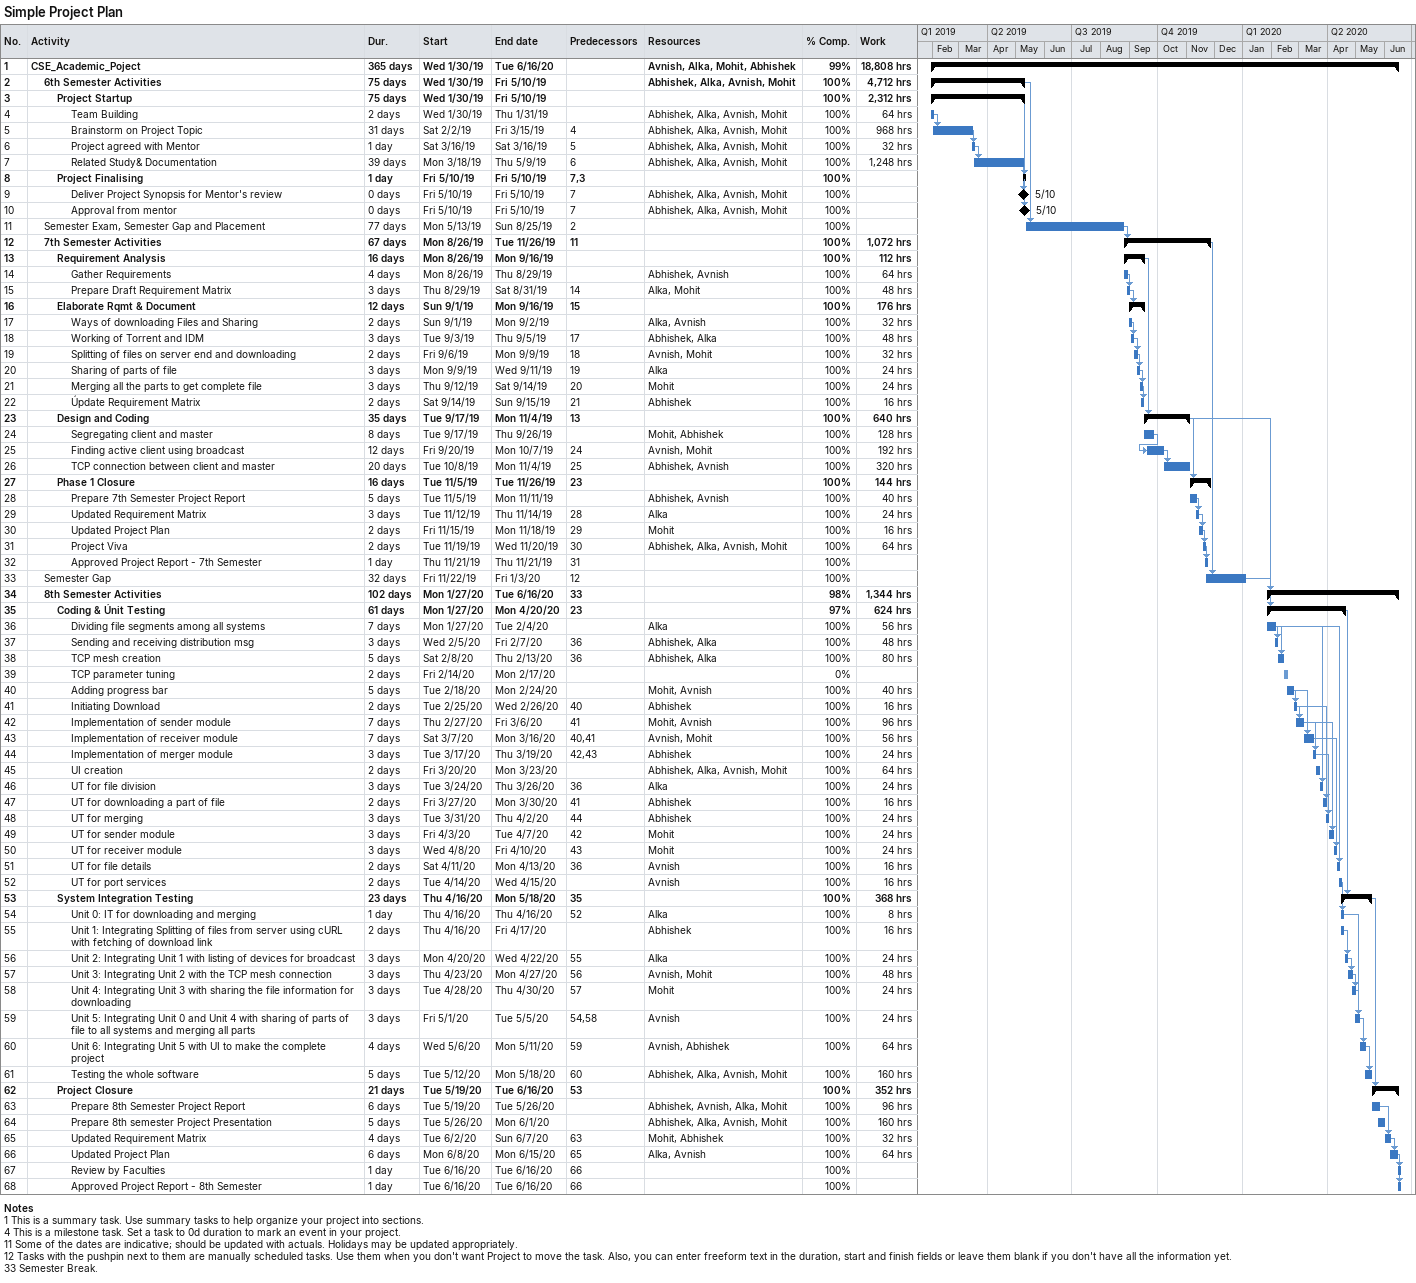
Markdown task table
Simple Project Plan

| ID | Level | Task | Duration | Start | Finish | Predecessors | Resources | % complete | Work (h) |
|---|---|---|---|---|---|---|---|---|---|
| 1 | 1 | **CSE_Academic_Poject** | 365d | 2019-01-30 | 2020-06-16 |  | Avnish, Alka, Mohit, Abhishek | 99 | 18808 |
| 2 | 2 | **6th Semester Activities** | 75d | 2019-01-30 | 2019-05-10 |  | Abhishek, Alka, Avnish, Mohit | 100 | 4712 |
| 3 | 3 | **Project Startup** | 75d | 2019-01-30 | 2019-05-10 |  |  | 100 | 2312 |
| 4 | 4 | Team Building | 2d | 2019-01-30 | 2019-01-31 |  | Abhishek, Alka, Avnish, Mohit | 100 | 64 |
| 5 | 4 | Brainstorm on Project Topic | 31d | 2019-02-02 | 2019-03-15 | 4 | Abhishek, Alka, Avnish, Mohit | 100 | 968 |
| 6 | 4 | Project agreed with Mentor | 1d | 2019-03-16 | 2019-03-16 | 5 | Abhishek, Alka, Avnish, Mohit | 100 | 32 |
| 7 | 4 | Related Study& Documentation | 39d | 2019-03-18 | 2019-05-09 | 6 | Abhishek, Alka, Avnish, Mohit | 100 | 1248 |
| 8 | 3 | **Project Finalising** | 1d | 2019-05-10 | 2019-05-10 | 7, 3 |  | 100 |  |
| 9 | 4 | Deliver Project Synopsis for Mentor's review | 0d | 2019-05-10 | 2019-05-10 | 7 | Abhishek, Alka, Avnish, Mohit | 100 |  |
| 10 | 4 | Approval from mentor | 0d | 2019-05-10 | 2019-05-10 | 7 | Abhishek, Alka, Avnish, Mohit | 100 |  |
| 11 | 2 | Semester Exam, Semester Gap and Placement | 77d | 2019-05-13 | 2019-08-25 | 2 |  | 100 |  |
| 12 | 2 | **7th Semester Activities** | 67d | 2019-08-26 | 2019-11-26 | 11 |  | 100 | 1072 |
| 13 | 3 | **Requirement Analysis** | 16d | 2019-08-26 | 2019-09-16 |  |  | 100 | 112 |
| 14 | 4 | Gather Requirements | 4d | 2019-08-26 | 2019-08-29 |  | Abhishek, Avnish | 100 | 64 |
| 15 | 4 | Prepare Draft Requirement Matrix | 3d | 2019-08-29 | 2019-08-31 | 14 | Alka, Mohit | 100 | 48 |
| 16 | 3 | **Elaborate Rqmt & Document** | 12d | 2019-09-01 | 2019-09-16 | 15 |  | 100 | 176 |
| 17 | 4 | Ways of downloading Files and Sharing | 2d | 2019-09-01 | 2019-09-02 |  | Alka, Avnish | 100 | 32 |
| 18 | 4 | Working of Torrent and IDM | 3d | 2019-09-03 | 2019-09-05 | 17 | Abhishek, Alka | 100 | 48 |
| 19 | 4 | Splitting of files on server end and downloading | 2d | 2019-09-06 | 2019-09-09 | 18 | Avnish, Mohit | 100 | 32 |
| 20 | 4 | Sharing of parts of file | 3d | 2019-09-09 | 2019-09-11 | 19 | Alka | 100 | 24 |
| 21 | 4 | Merging all the parts to get complete file | 3d | 2019-09-12 | 2019-09-14 | 20 | Mohit | 100 | 24 |
| 22 | 4 | Úpdate Requirement Matrix | 2d | 2019-09-14 | 2019-09-15 | 21 | Abhishek | 100 | 16 |
| 23 | 3 | **Design and Coding** | 35d | 2019-09-17 | 2019-11-04 | 13 |  | 100 | 640 |
| 24 | 4 | Segregating client and master | 8d | 2019-09-17 | 2019-09-26 |  | Mohit, Abhishek | 100 | 128 |
| 25 | 4 | Finding active client using broadcast | 12d | 2019-09-20 | 2019-10-07 | 24 | Avnish, Mohit | 100 | 192 |
| 26 | 4 | TCP connection between client and master | 20d | 2019-10-08 | 2019-11-04 | 25 | Abhishek, Avnish | 100 | 320 |
| 27 | 3 | **Phase 1 Closure** | 16d | 2019-11-05 | 2019-11-26 | 23 |  | 100 | 144 |
| 28 | 4 | Prepare 7th Semester Project Report | 5d | 2019-11-05 | 2019-11-11 |  | Abhishek, Avnish | 100 | 40 |
| 29 | 4 | Updated Requirement Matrix | 3d | 2019-11-12 | 2019-11-14 | 28 | Alka | 100 | 24 |
| 30 | 4 | Updated Project Plan | 2d | 2019-11-15 | 2019-11-18 | 29 | Mohit | 100 | 16 |
| 31 | 4 | Project Viva | 2d | 2019-11-19 | 2019-11-20 | 30 | Abhishek, Alka, Avnish, Mohit | 100 | 64 |
| 32 | 4 | Approved Project Report - 7th Semester | 1d | 2019-11-21 | 2019-11-21 | 31 |  | 100 |  |
| 33 | 2 | Semester Gap | 32d | 2019-11-22 | 2020-01-03 | 12 |  | 100 |  |
| 34 | 2 | **8th Semester Activities** | 102d | 2020-01-27 | 2020-06-16 | 33 |  | 98 | 1344 |
| 35 | 3 | **Coding & Únit Testing** | 61d | 2020-01-27 | 2020-04-20 | 23 |  | 97 | 624 |
| 36 | 4 | Dividing file segments among all systems | 7d | 2020-01-27 | 2020-02-04 |  | Alka | 100 | 56 |
| 37 | 4 | Sending and receiving distribution msg | 3d | 2020-02-05 | 2020-02-07 | 36 | Abhishek, Alka | 100 | 48 |
| 38 | 4 | TCP mesh creation | 5d | 2020-02-08 | 2020-02-13 | 36 | Abhishek, Alka | 100 | 80 |
| 39 | 4 | TCP parameter tuning | 2d | 2020-02-14 | 2020-02-17 |  |  | 0 |  |
| 40 | 4 | Adding progress bar | 5d | 2020-02-18 | 2020-02-24 |  | Mohit, Avnish | 100 | 40 |
| 41 | 4 | Initiating Download | 2d | 2020-02-25 | 2020-02-26 | 40 | Abhishek | 100 | 16 |
| 42 | 4 | Implementation of sender module | 7d | 2020-02-27 | 2020-03-06 | 41 | Mohit, Avnish | 100 | 96 |
| 43 | 4 | Implementation of receiver module | 7d | 2020-03-07 | 2020-03-16 | 40, 41 | Avnish, Mohit | 100 | 56 |
| 44 | 4 | Implementation of merger module | 3d | 2020-03-17 | 2020-03-19 | 42, 43 | Abhishek | 100 | 24 |
| 45 | 4 | UI creation | 2d | 2020-03-20 | 2020-03-23 |  | Abhishek, Alka, Avnish, Mohit | 100 | 64 |
| 46 | 4 | UT for file division | 3d | 2020-03-24 | 2020-03-26 | 36 | Alka | 100 | 24 |
| 47 | 4 | UT for downloading a part of file | 2d | 2020-03-27 | 2020-03-30 | 41 | Abhishek | 100 | 16 |
| 48 | 4 | UT for merging | 3d | 2020-03-31 | 2020-04-02 | 44 | Abhishek | 100 | 24 |
| 49 | 4 | UT for sender module | 3d | 2020-04-03 | 2020-04-07 | 42 | Mohit | 100 | 24 |
| 50 | 4 | UT for receiver module | 3d | 2020-04-08 | 2020-04-10 | 43 | Mohit | 100 | 24 |
| 51 | 4 | UT for file details | 2d | 2020-04-11 | 2020-04-13 | 36 | Avnish | 100 | 16 |
| 52 | 4 | UT for port services | 2d | 2020-04-14 | 2020-04-15 |  | Avnish | 100 | 16 |
| 53 | 3 | **System Integration Testing** | 23d | 2020-04-16 | 2020-05-18 | 35 |  | 100 | 368 |
| 54 | 4 | Unit 0: IT for downloading and merging | 1d | 2020-04-16 | 2020-04-16 | 52 | Alka | 100 | 8 |
| 55 | 4 | Unit 1: Integrating Splitting of files from server using cURL with fetching of download link | 2d | 2020-04-16 | 2020-04-17 |  | Abhishek | 100 | 16 |
| 56 | 4 | Unit 2: Integrating Unit 1 with listing of devices for broadcast | 3d | 2020-04-20 | 2020-04-22 | 55 | Alka | 100 | 24 |
| 57 | 4 | Unit 3: Integrating Unit 2 with the TCP mesh connection | 3d | 2020-04-23 | 2020-04-27 | 56 | Avnish, Mohit | 100 | 48 |
| 58 | 4 | Unit 4: Integrating Unit 3 with sharing the file information for downloading | 3d | 2020-04-28 | 2020-04-30 | 57 | Mohit | 100 | 24 |
| 59 | 4 | Unit 5: Integrating Unit 0 and Unit 4 with sharing of parts of file to all systems and merging all parts | 3d | 2020-05-01 | 2020-05-05 | 54, 58 | Avnish | 100 | 24 |
| 60 | 4 | Unit 6: Integrating Unit 5 with UI to make the complete project | 4d | 2020-05-06 | 2020-05-11 | 59 | Avnish, Abhishek | 100 | 64 |
| 61 | 4 | Testing the whole software | 5d | 2020-05-12 | 2020-05-18 | 60 | Abhishek, Alka, Avnish, Mohit | 100 | 160 |
| 62 | 3 | **Project Closure** | 21d | 2020-05-19 | 2020-06-16 | 53 |  | 100 | 352 |
| 63 | 4 | Prepare 8th Semester Project Report | 6d | 2020-05-19 | 2020-05-26 |  | Abhishek, Avnish, Alka, Mohit | 100 | 96 |
| 64 | 4 | Prepare 8th semester Project Presentation | 5d | 2020-05-26 | 2020-06-01 |  | Abhishek, Alka, Avnish, Mohit | 100 | 160 |
| 65 | 4 | Updated Requirement Matrix | 4d | 2020-06-02 | 2020-06-07 | 63 | Mohit, Abhishek | 100 | 32 |
| 66 | 4 | Updated Project Plan | 6d | 2020-06-08 | 2020-06-15 | 65 | Alka, Avnish | 100 | 64 |
| 67 | 4 | Review by Faculties | 1d | 2020-06-16 | 2020-06-16 | 66 |  | 100 |  |
| 68 | 4 | Approved Project Report - 8th Semester | 1d | 2020-06-16 | 2020-06-16 | 66 |  | 100 |  |

Notes
- 1: This is a summary task. Use summary tasks to help organize your project into sections.
- 4: This is a milestone task. Set a task to 0d duration to mark an event in your project.
- 11: Some of the dates are indicative; should be updated with actuals. Holidays may be updated appropriately.
- 12: Tasks with the pushpin next to them are manually scheduled tasks. Use them when you don't want Project to move the task. Also, you can enter freeform text in the duration, start and finish fields or leave them blank if you don't have all the information yet.
- 33: Semester Break.
